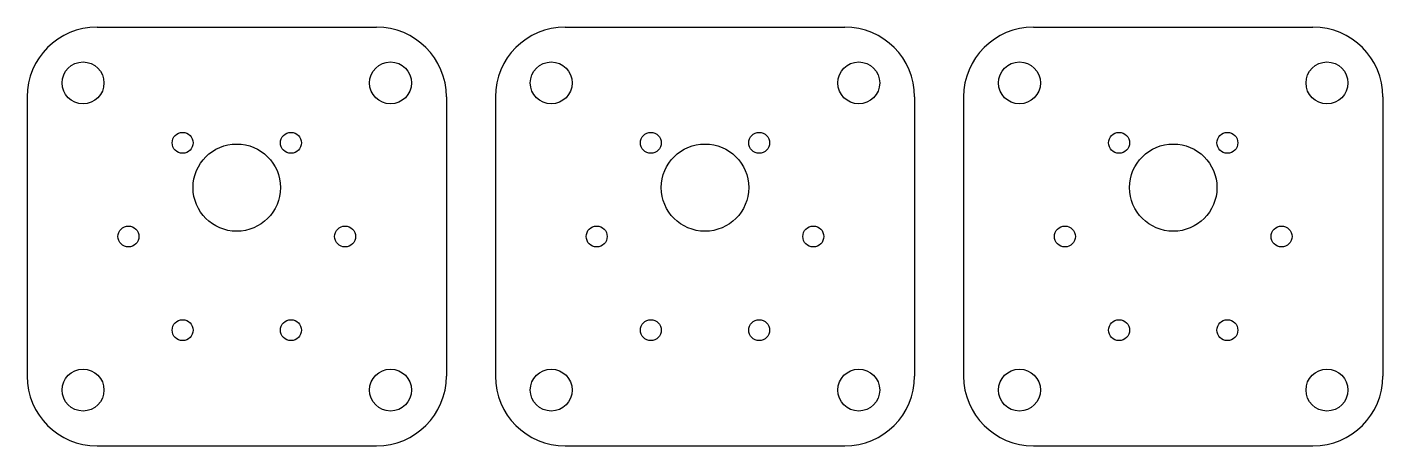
# Model space of a CAD drawing. Header units: millimetres. Extents: x 0 to 194, y 0 to 60.
import ezdxf

# ---------------------------------------------------------------- set-up
doc = ezdxf.new("R2010")
doc.units = ezdxf.units.MM
doc.layers.get('0').update_dxf_attribs({"linetype": 'CONTINUOUS', "lineweight": 25, "true_color": 0x000000})

msp = doc.modelspace()

# ---------------------------------------------------------------- linework, layer by layer
for p, q in [((10, 60), (50, 60)), ((77, 60), (117, 60)), ((144, 60), (184, 60)), ((0, 50), (0, 10)), ((60, 50), (60, 10)), ((67, 50), (67, 10)), ((127, 50), (127, 10)), ((134, 50), (134, 10)), ((194, 50), (194, 10)), ((10, 0), (50, 0)), ((77, 0), (117, 0)), ((144, 0), (184, 0))]:
    msp.add_line(p, q)
for centre, radius in [((8, 52), 3), ((52, 52), 3), ((75, 52), 3), ((119, 52), 3), ((142, 52), 3), ((186, 52), 3), ((22.25, 43.42), 1.5), ((37.75, 43.42), 1.5), ((89.25, 43.42), 1.5), ((104.75, 43.42), 1.5), ((156.25, 43.42), 1.5), ((171.75, 43.42), 1.5), ((30, 37), 6.25), ((97, 37), 6.25), ((164, 37), 6.25), ((14.5, 30), 1.5), ((45.5, 30), 1.5), ((81.5, 30), 1.5), ((112.5, 30), 1.5), ((148.5, 30), 1.5), ((179.5, 30), 1.5), ((22.25, 16.58), 1.5), ((37.75, 16.58), 1.5), ((89.25, 16.58), 1.5), ((104.75, 16.58), 1.5), ((156.25, 16.58), 1.5), ((171.75, 16.58), 1.5), ((8, 8), 3), ((52, 8), 3), ((75, 8), 3), ((119, 8), 3), ((142, 8), 3), ((186, 8), 3)]:
    msp.add_circle(centre, radius)
for centre, start, end in [((10, 50), 90, 180), ((50, 50), 0, 90), ((77, 50), 90, 180), ((117, 50), 0, 90), ((144, 50), 90, 180), ((184, 50), 0, 90), ((10, 10), 180, 270), ((50, 10), 270, 0), ((77, 10), 180, 270), ((117, 10), 270, 0), ((144, 10), 180, 270), ((184, 10), 270, 0)]:
    msp.add_arc(centre, 10, start, end)

doc.saveas('drawing.dxf')
